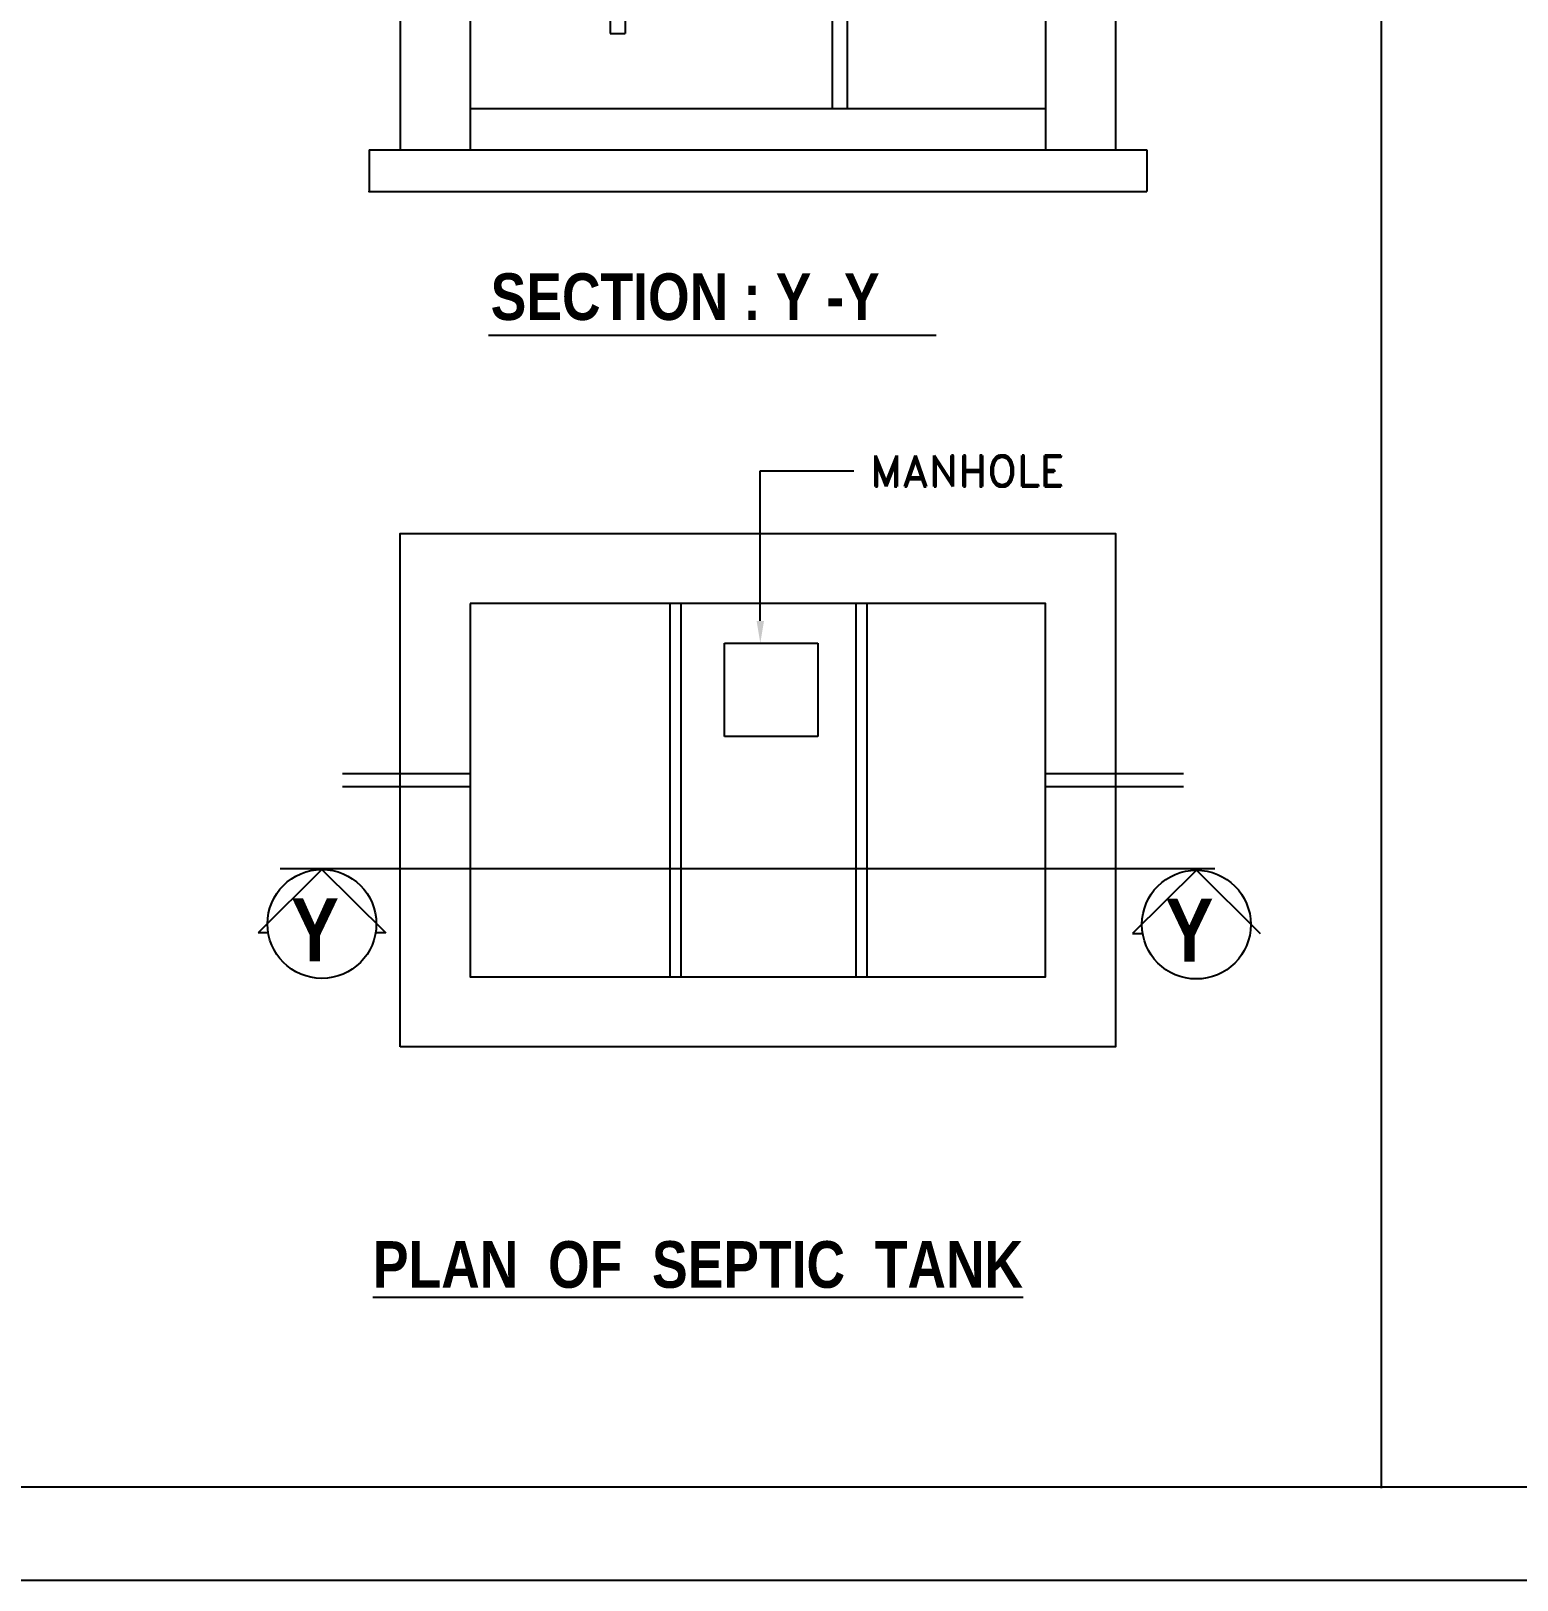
# Model space of a CAD drawing. Header units: metres. Extents: x 0 to 2856, y 0 to 1718.
# Drawn here: x 2747.97 to 2762.41, y 1574.68 to 1589.74 of the extents above; entities that cross this region are included whole.
import ezdxf

# ---------------------------------------------------------------- set-up
doc = ezdxf.new("R2010")
doc.units = ezdxf.units.M
doc.header["$MEASUREMENT"] = 0
doc.styles.add('a', font='ARIALNB.TTF')
doc.styles.add('rd', font='romand.shx')

# ---------------------------------------------------------------- blocks, each defined once
blk = doc.blocks.new('SEPTIC TANK')
for p, q in [((52.748, 24.3304), (52.748, 22.0819)), ((53.0909, 24.3304), (53.0909, 22.0819)), ((55.9103, 24.3304), (55.9103, 22.0819)), ((56.2532, 24.3304), (56.2532, 22.0819)), ((53.7774, 23.6491), (53.7774, 22.653)), ((53.8499, 23.6491), (53.8499, 22.653)), ((54.865, 23.2811), (54.865, 22.2851)), ((54.9376, 23.2811), (54.9376, 22.2851)), ((53.7774, 22.653), (53.8499, 22.653)), ((53.0909, 22.2851), (55.9103, 22.2851)), ((54.865, 22.2851), (54.9376, 22.2851)), ((52.5956, 22.0819), (56.4056, 22.0819)), ((52.5956, 22.0819), (52.5956, 21.8787)), ((56.4056, 22.0819), (56.4056, 21.8787)), ((52.5956, 21.8787), (56.4056, 21.8787)), ((53.1804, 21.174), (55.3746, 21.174)), ((54.5124, 19.7742), (54.5124, 20.5102)), ((54.5124, 20.5102), (54.9713, 20.5102)), ((54.0692, 19.8589), (54.0692, 18.0296)), ((54.1236, 19.8589), (54.1236, 18.0296)), ((54.9805, 19.8589), (54.9805, 18.0296)), ((55.0349, 19.8589), (55.0349, 18.0296)), ((54.3377, 19.2081), (54.3377, 19.6653)), ((54.3377, 19.6653), (54.7949, 19.6653)), ((54.7949, 19.6653), (54.7949, 19.2081)), ((54.7949, 19.2081), (54.3377, 19.2081)), ((52.466, 19.0261), (53.0909, 19.0261)), ((55.9103, 19.0261), (56.5861, 19.0261)), ((52.466, 18.9632), (53.0909, 18.9632)), ((55.9103, 18.9632), (56.5861, 18.9632)), ((52.3645, 18.5561), (52.0517, 18.2457)), ((52.1597, 18.5618), (56.7393, 18.5618)), ((52.3645, 18.5561), (52.6773, 18.2457)), ((56.6485, 18.5533), (56.3357, 18.2429)), ((56.6485, 18.5533), (56.9613, 18.2429)), ((52.1015, 18.2457), (52.0517, 18.2457)), ((52.6773, 18.2457), (52.6276, 18.2457)), ((56.3357, 18.2429), (56.3855, 18.2429))]:
    blk.add_line(p, q)
for points in [[(52.748, 17.6867), (52.748, 20.2018), (56.2532, 20.2018), (56.2532, 17.6867)], [(53.0909, 19.8589), (53.0909, 18.0296), (55.9103, 18.0296), (55.9103, 19.8589)]]:
    blk.add_lwpolyline(points, close=True)
for centre in [(52.3645, 18.2895), (56.6485, 18.2866)]:
    blk.add_circle(centre, 0.2667)
for p in [(52.748, 22.0819), (52.748, 22.0819), (52.5956, 21.8787)]:
    blk.add_point(p)
blk.add_solid([(54.5305, 19.7742), (54.4942, 19.7742), (54.5124, 19.6653)])
for s, height, style, p in [('SECTION : Y -Y', 0.2286, 'a', (53.1914, 21.2487)), ('MANHOLE', 0.1524, 'rd', (55.0502, 20.4327)), ('Y', 0.3086, 'a', (52.2126, 18.1071)), ('Y', 0.3086, 'a', (56.4965, 18.1043)), ('%%uPLAN  OF  SEPTIC  TANK', 0.2286, 'a', (52.6143, 16.5066))]:
    blk.add_text(s, height=height, dxfattribs=dict(style=style)).set_placement(p)

msp = doc.modelspace()

# ---------------------------------------------------------------- linework, layer by layer
msp.add_line((2761.096, 1575.576), (2761.096, 1596.323))
at = {"color": 30}
for points in [[(2689.318, 1574.683), (2855.825, 1574.683), (2855.825, 1690.613), (2689.318, 1690.613)], [(2690.223, 1575.588), (2854.92, 1575.588), (2854.92, 1689.708), (2690.223, 1689.708), (2690.223, 1575.588)]]:
    msp.add_lwpolyline(points, close=True, dxfattribs=at)

# ---------------------------------------------------------------- block references
at = {"linetype": 'ByBlock', "xscale": 1.983958076136436, "yscale": 1.983958076136436, "zscale": 1.983958076136436}
msp.add_blockref('SEPTIC TANK', (2646.909, 1544.775), dxfattribs=at)

doc.saveas('drawing.dxf')
